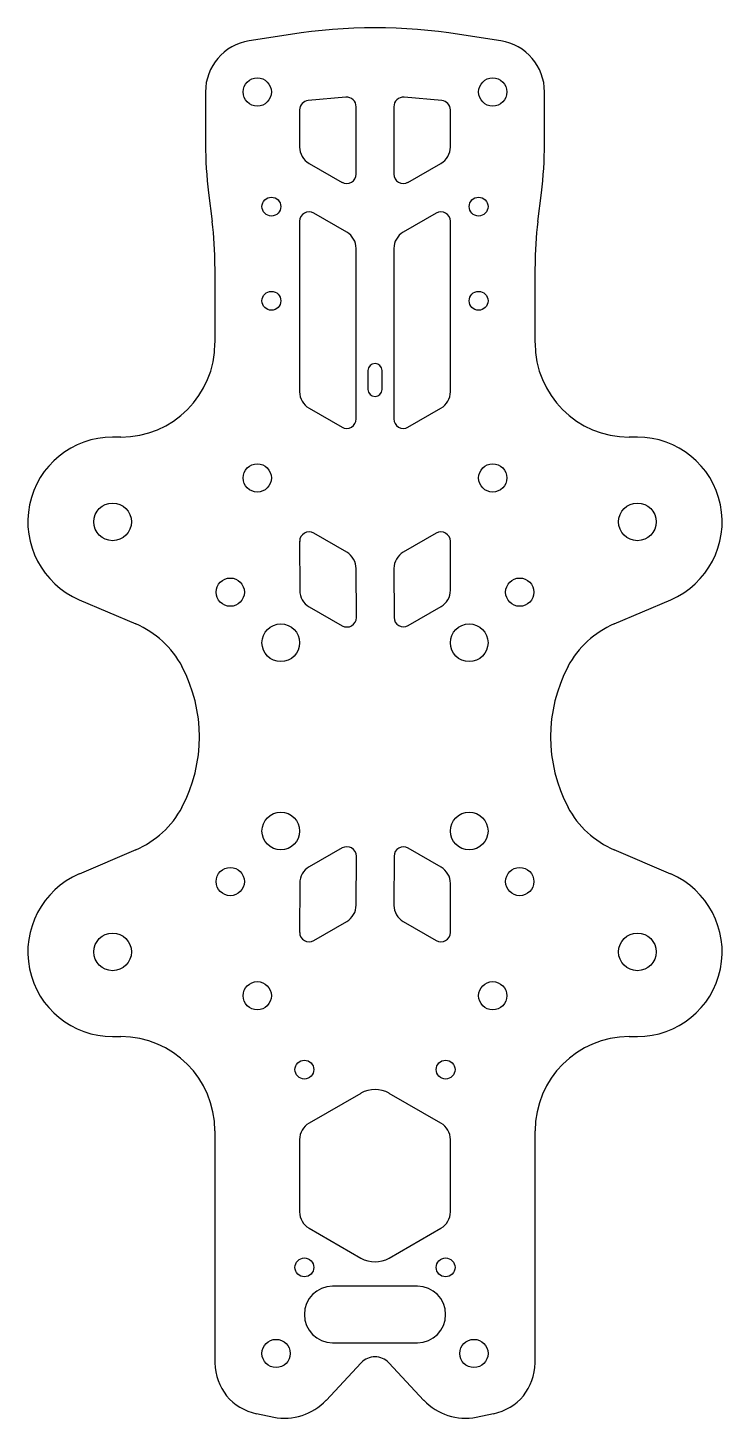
# Model space of a CAD drawing. Header units: millimetres. Extents: x -37 to 37, y -72 to 75.
import ezdxf

# ---------------------------------------------------------------- set-up
doc = ezdxf.new("R2010")
doc.units = ezdxf.units.MM

msp = doc.modelspace()

# ---------------------------------------------------------------- linework, layer by layer
at = {"color": 7, "linetype": 'Continuous', "lineweight": 25}
for p, q in [((-8.97, 74.62), (-13.35, 73.93)), ((13.35, 73.93), (8.97, 74.62)), ((-18, 68.5), (-18, 62.99)), ((-3.09, 67.94), (-7.09, 67.59)), ((7.09, 67.59), (3.09, 67.94)), ((18, 62.99), (18, 68.5)), ((-8, 66.59), (-8, 62.65)), ((-2, 59.77), (-2, 66.94)), ((2, 66.94), (2, 59.77)), ((8, 62.65), (8, 66.59)), ((-7, 60.92), (-3.5, 58.9)), ((3.5, 58.9), (7, 60.92)), ((-17.67, 57.78), (-17.29, 54.75)), ((17.29, 54.75), (17.67, 57.78)), ((-8, 54.77), (-8, 36.65)), ((-3, 53.61), (-6.5, 55.63)), ((6.5, 55.63), (3, 53.61)), ((8, 36.65), (8, 54.77)), ((-2, 33.77), (-2, 51.88)), ((2, 51.88), (2, 33.77)), ((-16.99, 49.98), (-16.99, 41.84)), ((16.99, 41.84), (16.99, 49.98)), ((-0.75, 38.9), (-0.75, 36.9)), ((0.75, 36.9), (0.75, 38.9)), ((-7, 34.92), (-3.5, 32.9)), ((3.5, 32.9), (7, 34.92)), ((-26.99, 31.84), (-27.86, 31.84)), ((27.86, 31.84), (26.99, 31.84)), ((-8, 20.77), (-7.99, 15.55)), ((-3, 19.61), (-6.5, 21.63)), ((6.5, 21.63), (3, 19.61)), ((8.01, 15.58), (8, 20.77)), ((-1.98, 12.67), (-1.99, 17.87)), ((2.01, 17.9), (2.02, 12.68)), ((-31.4, 14.57), (-25.4, 12)), ((-6.99, 13.82), (-3.48, 11.8)), ((3.52, 11.82), (7.01, 13.84)), ((25.4, 12), (31.4, 14.57)), ((-3.48, -11.8), (-6.99, -13.82)), ((-25.4, -12), (-31.4, -14.57)), ((-1.99, -17.87), (-1.98, -12.67)), ((2.02, -12.68), (2.01, -17.9)), ((7.01, -13.84), (3.52, -11.82)), ((31.4, -14.57), (25.4, -12)), ((-7.99, -15.55), (-8, -20.77)), ((8, -20.77), (8.01, -15.58)), ((-6.5, -21.63), (-3, -19.61)), ((3, -19.61), (6.5, -21.63)), ((-27.86, -31.84), (-27, -31.84)), ((27, -31.84), (27.86, -31.84)), ((-1.5, -37.87), (-7, -41.04)), ((7, -41.04), (1.5, -37.87)), ((-17, -41.84), (-17, -66.5)), ((-8, -42.77), (-8, -50.46)), ((8, -50.46), (8, -42.77)), ((17, -66.5), (17, -41.84)), ((-7, -52.2), (-1.5, -55.37)), ((1.5, -55.37), (7, -52.2)), ((4.5, -58.35), (-4.5, -58.35)), ((-4.5, -64.35), (4.5, -64.35)), ((-5.2, -70.48), (-1.46, -66.48)), ((1.46, -66.48), (5.2, -70.48)), ((-12.57, -71.89), (-10.75, -72.26)), ((10.75, -72.26), (12.57, -71.89))]:
    msp.add_line(p, q, dxfattribs=at)
for centre, radius in [((-12.5, 68.5), 1.5), ((12.5, 68.5), 1.5), ((-11, 56.32), 1), ((11, 56.32), 1), ((-11, 46.32), 1), ((11, 46.32), 1), ((-12.5, 27.5), 1.5), ((12.5, 27.5), 1.5), ((-27.86, 22.84), 2), ((27.86, 22.84), 2), ((-15.37, 15.37), 1.5), ((15.37, 15.37), 1.5), ((-10, 10), 2), ((10, 10), 2), ((-10, -10), 2), ((10, -10), 2), ((-15.37, -15.37), 1.5), ((15.37, -15.37), 1.5), ((-27.86, -22.84), 2), ((27.86, -22.84), 2), ((-12.5, -27.5), 1.5), ((12.5, -27.5), 1.5), ((-7.5, -35.35), 1), ((7.5, -35.35), 1), ((-7.5, -56.35), 1), ((7.5, -56.35), 1), ((-10.5, -65.5), 1.5), ((10.5, -65.5), 1.5)]:
    msp.add_circle(centre, radius, dxfattribs=at)
for centre, radius, start, end in [((-12.5, 68.5), 5.5, 98.8998, 180.04), ((0, 17.32), 58, 81.1002, 98.8998), ((12.5, 68.5), 5.5, 359.9603, 81.1002), ((-3, 66.94), 1, 0, 95), ((3, 66.94), 1, 85, 180), ((-7, 66.59), 1, 95, 180), ((7, 66.59), 1, 0, 85), ((24, 63.02), 42, 180.0397, 187.1647), ((-6, 62.65), 2, 180, 240), ((6, 62.65), 2, 300, 0), ((-24, 63.02), 42, 352.8353, 359.9603), ((-3, 59.77), 1, 240, 0), ((3, 59.77), 1, 180, 300), ((-54.99, 50.01), 38, 359.9593, 7.1647), ((-7, 54.77), 1, 60, 180.0001), ((7, 54.77), 1, 0, 120), ((54.99, 50.01), 38, 172.8353, 180.04), ((-4, 51.88), 2, 359.9999, 60), ((4, 51.88), 2, 120, 180), ((-26.99, 41.84), 10, 270, 359.9733), ((26.99, 41.84), 10, 180.0267, 270), ((0, 38.9), 0.75, 0, 180), ((-6, 36.65), 2, 180.0001, 240), ((0, 36.9), 0.75, 180, 0), ((6, 36.65), 2, 300, 0), ((-3, 33.77), 1, 240, 359.9999), ((3, 33.77), 1, 180, 300), ((-27.86, 22.84), 9, 90, 246.8434), ((27.86, 22.84), 9, 293.1566, 90), ((-7, 20.77), 0.998, 60, 180.1), ((7, 20.77), 1, 0.1031, 120), ((-4.01, 17.87), 2.01, 0.0998, 60), ((3.99, 17.9), 1.98, 120, 180.0455), ((-5.99, 15.55), 2, 180.1, 240.0999), ((6.01, 15.57), 2, 300.0999, 0.1031), ((-29.33, 2.8), 10, 27.8563, 66.8434), ((-2.98, 12.67), 1, 240.0999, 0.0998), ((3.02, 12.68), 1, 180.0455, 300.0999), ((29.33, 2.8), 10, 113.1566, 152.1437), ((-34.64, 0), 16, 332.1437, 27.8563), ((34.64, 0), 16, 152.1437, 207.8563), ((-29.33, -2.8), 10, 293.1566, 332.1437), ((29.33, -2.8), 10, 207.8563, 246.8434), ((-2.98, -12.67), 1, 359.9002, 119.9001), ((3.02, -12.68), 1, 59.9001, 179.9545), ((-27.86, -22.84), 9, 113.1566, 270), ((-5.99, -15.55), 2, 119.9001, 179.9), ((6.01, -15.57), 2, 359.8969, 59.9001), ((27.86, -22.84), 9, 270, 66.8434), ((-4.01, -17.87), 2.01, 300, 359.9002), ((3.99, -17.9), 1.98, 179.9545, 240), ((-7, -20.77), 0.998, 179.9, 300), ((7, -20.77), 1, 240, 359.8969), ((-27, -41.84), 10, 0, 90), ((27, -41.84), 10, 90, 180), ((0, -40.46), 3, 60, 120), ((-6, -42.77), 2, 120, 180), ((6, -42.77), 2, 0, 60), ((-6, -50.46), 2, 180, 240), ((6, -50.46), 2, 300, 0), ((0, -52.77), 3, 240, 300), ((-4.5, -61.35), 3, 90, 270), ((4.5, -61.35), 3, 270, 90), ((0, -67.85), 2, 43.1524, 136.8476), ((-11.5, -66.5), 5.5, 180, 258.7312), ((11.5, -66.5), 5.5, 281.2688, 360), ((-9.58, -66.37), 6, 258.7312, 316.8476), ((9.58, -66.37), 6, 223.1524, 281.2688)]:
    msp.add_arc(centre, radius, start, end, dxfattribs=at)

doc.saveas('drawing.dxf')
